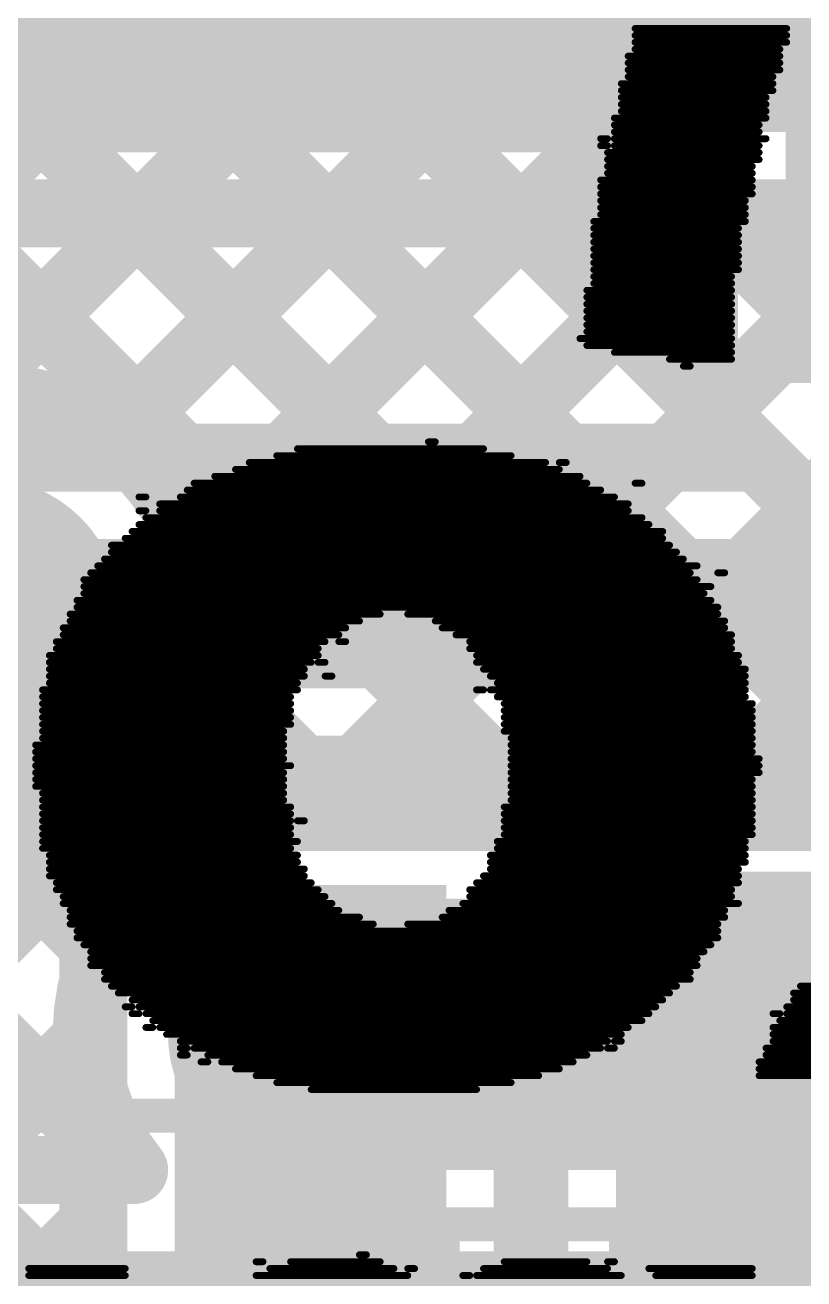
# Model space of a CAD drawing. Header units: millimetres. Extents: x -0.26 to 2.84, y -0.09 to 2.43.
# Drawn here: x 1.1279 to 1.2427, y 1.217 to 1.4018 of the extents above; entities that cross this region are included whole.
import ezdxf

# ---------------------------------------------------------------- set-up
doc = ezdxf.new("R2010")
doc.units = ezdxf.units.MM
doc.header["$MEASUREMENT"] = 0
for name, color, linetype in [('BottomLayer', 5, 'Continuous'), ('BottomOverlay', 54, 'Continuous'), ('TopLayer', 1, 'Continuous'), ('TopOverlay', 2, 'Continuous'), ('TopPaste', 8, 'Continuous'), ('TopSolder', 216, 'Continuous'), ('ViaHoleLayer', 16, 'Continuous')]:
    doc.layers.add(name, color=color, linetype=linetype)

# ---------------------------------------------------------------- blocks, each defined once
blk = doc.blocks.new('R__0603_35')
at = {"layer": 'TopLayer'}
for points in [[(-0.015, 0.0175), (-0.015, -0.0175), (-0.045, -0.0175), (-0.045, 0.0175)], [(0.045, 0.0175), (0.045, -0.0175), (0.015, -0.0175), (0.015, 0.0175)]]:
    blk.add_hatch(color=1, dxfattribs=at).paths.add_polyline_path(points)
at = {"layer": 'TopPaste'}
for points in [[(-0.015, 0.0175), (-0.015, -0.0175), (-0.045, -0.0175), (-0.045, 0.0175)], [(0.045, 0.0175), (0.045, -0.0175), (0.015, -0.0175), (0.015, 0.0175)]]:
    blk.add_hatch(color=8, dxfattribs=at).paths.add_polyline_path(points)
at = {"layer": 'TopSolder'}
for points in [[(-0.011, 0.0215), (-0.011, -0.0215), (-0.049, -0.0215), (-0.049, 0.0215)], [(0.049, 0.0215), (0.049, -0.0215), (0.011, -0.0215), (0.011, 0.0215)]]:
    blk.add_hatch(color=216, dxfattribs=at).paths.add_polyline_path(points)
at = {"layer": 'TopOverlay', "const_width": 0.005}
for points in [[(-0.048, 0.021), (0.048, 0.021)], [(-0.048, -0.021), (-0.048, 0.021)], [(0.048, -0.021), (0.048, 0.021)], [(-0.048, -0.021), (0.048, -0.021)]]:
    blk.add_lwpolyline(points, dxfattribs=at)
at = {"layer": 'TopOverlay', "const_width": 0.0025}
for points in [[(-0.04925, 0.021, 1), (-0.04675, 0.021, 1)], [(-0.04925, 0.021, 1), (-0.04675, 0.021, 1)], [(0.04675, 0.021, 1), (0.04925, 0.021, 1)], [(0.04675, 0.021, 1), (0.04925, 0.021, 1)], [(-0.04925, -0.021, 1), (-0.04675, -0.021, 1)], [(-0.04925, -0.021, 1), (-0.04675, -0.021, 1)], [(0.04675, -0.021, 1), (0.04925, -0.021, 1)], [(0.04675, -0.021, 1), (0.04925, -0.021, 1)]]:
    blk.add_lwpolyline(points, format="xyb", close=True, dxfattribs=at)
blk = doc.blocks.new('SOIC_8_74')
at = {"layer": 'TopOverlay', "const_width": 0.005}
blk.add_lwpolyline([(-0.072, -0.099), (0.066, -0.099)], dxfattribs=at)
at = {"layer": 'TopOverlay', "const_width": 0.0025}
blk.add_lwpolyline([(0.06475, -0.099, 1), (0.06725, -0.099, 1)], format="xyb", close=True, dxfattribs=at)

msp = doc.modelspace()

# ---------------------------------------------------------------- hatches: boundary and pattern name
at = {"layer": 'BottomLayer'}
h = msp.add_hatch(color=5, dxfattribs=at)
edge = h.paths.add_edge_path()
edge.add_arc((1.122, 1.315), 0.01181, 0, 360)
h = msp.add_hatch(color=5, dxfattribs=at)
edge = h.paths.add_edge_path()
edge.add_arc((1.169, 1.253), 0.01181, 0, 360)
at = {"layer": 'TopLayer'}
for points in [[(1.24, 1.349), (1.362, 1.349), (1.362, 1.446), (1.24, 1.446)], [(1.033, 1.4), (1.362, 1.4), (1.362, 1.444), (1.033, 1.444)], [(1.215, 1.174), (1.314, 1.174), (1.314, 1.277), (1.215, 1.277)], [(1.15, 1.195), (1.19, 1.195), (1.19, 1.275), (1.15, 1.275)]]:
    msp.add_hatch(color=1, dxfattribs=at).paths.add_polyline_path(points)
h = msp.add_hatch(color=1, dxfattribs=at)
edge = h.paths.add_edge_path()
edge.add_arc((1.122, 1.315), 0.01181, 0, 360)
h = msp.add_hatch(color=1, dxfattribs=at)
edge = h.paths.add_edge_path()
edge.add_arc((1.169, 1.253), 0.01181, 0, 360)
at = {"layer": 'ViaHoleLayer'}
h = msp.add_hatch(color=16, dxfattribs=at)
edge = h.paths.add_edge_path()
edge.add_arc((1.169, 1.253), 0.00591, 0, 360)

# ---------------------------------------------------------------- linework, layer by layer
at = {"layer": 'BottomLayer'}
for points, const_width in [([(1.02428, 1.397), (1.744, 1.397)], 0.022), ([(1.02428, 1.374), (1.73784, 1.374)], 0.01), ([(1.08937, 1.233), (1.23037, 1.374)], 0.01), ([(1.11511, 1.374), (1.20411, 1.285)], 0.01), ([(1.11852, 1.347), (1.14552, 1.374)], 0.01), ([(1.14074, 1.34094), (1.17381, 1.374)], 0.01), ([(1.14339, 1.374), (1.23239, 1.285)], 0.01), ([(1.15257, 1.32447), (1.20209, 1.374)], 0.01), ([(1.16966, 1.285), (1.25866, 1.374)], 0.01), ([(1.17168, 1.374), (1.26068, 1.285)], 0.01), ([(1.19794, 1.285), (1.28694, 1.374)], 0.01), ([(1.19996, 1.374), (1.28896, 1.285)], 0.01), ([(1.22623, 1.285), (1.31523, 1.374)], 0.01), ([(1.22825, 1.374), (1.31725, 1.285)], 0.01), ([(0.295, 1.315), (1.122, 1.315)], 0.04), ([(1.15315, 1.30768), (1.17583, 1.285)], 0.01), ([(1.14229, 1.29025), (1.15227, 1.28028)], 0.01), ([(1.169, 1.285), (1.74731, 1.285)], 0.01), ([(1.09297, 1.283), (1.14297, 1.233)], 0.01), ([(1.12126, 1.283), (1.13931, 1.26494)], 0.01), ([(1.169, 1.253), (1.76057, 1.253)], 0.04), ([(1.11766, 1.233), (1.13701, 1.25235)], 0.01), ([(0.28921, 1.233), (1.14402, 1.233)], 0.01), ([(0.283, 1.218), (2.022, 1.218)], 0.006)]:
    msp.add_lwpolyline(points, dxfattribs=dict(at, const_width=const_width))
for points, const_width in [([(1.14089, 1.374, 1), (1.1459, 1.374, 1)], 0.005), ([(1.14302, 1.374, 1), (1.14802, 1.374, 1)], 0.005), ([(1.16918, 1.374, 1), (1.17418, 1.374, 1)], 0.005), ([(1.17131, 1.374, 1), (1.17631, 1.374, 1)], 0.005), ([(1.19746, 1.374, 1), (1.20246, 1.374, 1)], 0.005), ([(1.19959, 1.374, 1), (1.20459, 1.374, 1)], 0.005), ([(1.22575, 1.374, 1), (1.23075, 1.374, 1)], 0.005), ([(1.22787, 1.374, 1), (1.23287, 1.374, 1)], 0.005), ([(1.13824, 1.34094, 1), (1.14324, 1.34094, 1)], 0.005), ([(1.112, 1.315, 1), (1.132, 1.315, 1)], 0.02), ([(1.15007, 1.32447, 1), (1.15507, 1.32447, 1)], 0.005), ([(1.1515, 1.315, 1), (1.1565, 1.315, 1)], 0.005), ([(1.1515, 1.315, 1), (1.1565, 1.315, 1)], 0.005), ([(1.15065, 1.30768, 1), (1.15565, 1.30768, 1)], 0.005), ([(1.13979, 1.29025, 1), (1.14479, 1.29025, 1)], 0.005), ([(1.1665, 1.285, 1), (1.1715, 1.285, 1)], 0.005), ([(1.1665, 1.285, 1), (1.1715, 1.285, 1)], 0.005), ([(1.16716, 1.285, 1), (1.17216, 1.285, 1)], 0.005), ([(1.17333, 1.285, 1), (1.17833, 1.285, 1)], 0.005), ([(1.19544, 1.285, 1), (1.20044, 1.285, 1)], 0.005), ([(1.20161, 1.285, 1), (1.20661, 1.285, 1)], 0.005), ([(1.22373, 1.285, 1), (1.22873, 1.285, 1)], 0.005), ([(1.22989, 1.285, 1), (1.2349, 1.285, 1)], 0.005), ([(1.14977, 1.28028, 1), (1.15477, 1.28028, 1)], 0.005), ([(1.159, 1.253, 1), (1.179, 1.253, 1)], 0.02), ([(1.13681, 1.26494, 1), (1.14181, 1.26494, 1)], 0.005), ([(1.13451, 1.25235, 1), (1.13951, 1.25235, 1)], 0.005), ([(1.14047, 1.233, 1), (1.14547, 1.233, 1)], 0.005), ([(1.14152, 1.233, 1), (1.14652, 1.233, 1)], 0.005), ([(1.14152, 1.233, 1), (1.14652, 1.233, 1)], 0.005)]:
    msp.add_lwpolyline(points, format="xyb", close=True, dxfattribs=dict(at, const_width=const_width))
at = {"layer": 'BottomLayer', "const_width": 0.01}
for points in [[(1.122, 1.347, -0.414214), (1.154, 1.315)], [(1.154, 1.315, -0.414214), (1.122, 1.283)], [(1.14402, 1.233, -0.629016), (1.169, 1.285)]]:
    msp.add_lwpolyline(points, format="xyb", dxfattribs=at)
at = {"layer": 'BottomOverlay', "const_width": 0.00102}
for points in [[(1.21783, 1.40125), (1.24017, 1.40125)], [(1.21783, 1.40023), (1.24017, 1.40023)], [(1.21783, 1.39922), (1.24017, 1.39922)], [(1.21682, 1.39718), (1.23915, 1.39718)], [(1.21783, 1.3982), (1.23915, 1.3982)], [(1.21682, 1.39617), (1.23915, 1.39617)], [(1.21682, 1.39515), (1.23915, 1.39515)], [(1.2158, 1.39312), (1.23814, 1.39312)], [(1.21682, 1.39414), (1.23814, 1.39414)], [(1.2158, 1.39211), (1.23814, 1.39211)], [(1.2158, 1.39109), (1.23712, 1.39109)], [(1.2158, 1.39008), (1.23712, 1.39008)], [(1.21479, 1.38805), (1.23712, 1.38805)], [(1.2158, 1.38906), (1.23712, 1.38906)], [(1.21479, 1.38703), (1.23611, 1.38703)], [(1.21479, 1.38601), (1.23611, 1.38601)], [(1.21275, 1.385), (1.21377, 1.385)], [(1.21275, 1.38398), (1.21377, 1.38398)], [(1.21479, 1.385), (1.23712, 1.385)], [(1.21479, 1.38398), (1.23611, 1.38398)], [(1.21377, 1.38297), (1.23611, 1.38297)], [(1.21377, 1.38195), (1.23611, 1.38195)], [(1.21377, 1.38094), (1.23509, 1.38094)], [(1.21275, 1.37891), (1.23509, 1.37891)], [(1.21377, 1.37992), (1.23509, 1.37992)], [(1.21275, 1.37789), (1.23509, 1.37789)], [(1.21275, 1.37688), (1.23509, 1.37688)], [(1.21275, 1.37586), (1.23408, 1.37586)], [(1.21275, 1.37485), (1.23408, 1.37485)], [(1.21174, 1.37281), (1.23408, 1.37281)], [(1.21275, 1.37383), (1.23408, 1.37383)], [(1.21174, 1.3718), (1.23306, 1.3718)], [(1.21174, 1.37078), (1.23306, 1.37078)], [(1.21174, 1.36977), (1.23306, 1.36977)], [(1.21174, 1.36875), (1.23306, 1.36875)], [(1.21174, 1.36774), (1.23306, 1.36774)], [(1.21174, 1.36672), (1.23306, 1.36672)], [(1.21174, 1.36571), (1.23306, 1.36571)], [(1.21174, 1.36469), (1.23205, 1.36469)], [(1.21174, 1.36368), (1.23205, 1.36368)], [(1.21072, 1.36266), (1.23205, 1.36266)], [(1.21072, 1.36165), (1.23205, 1.36165)], [(1.21072, 1.36063), (1.23205, 1.36063)], [(1.21072, 1.35962), (1.23205, 1.35962)], [(1.21072, 1.3586), (1.23205, 1.3586)], [(1.21072, 1.35758), (1.23205, 1.35758)], [(1.21072, 1.35657), (1.23205, 1.35657)], [(1.20971, 1.35555), (1.23205, 1.35555)], [(1.21072, 1.35454), (1.23205, 1.35454)], [(1.21479, 1.35352), (1.23205, 1.35352)], [(1.22291, 1.35251), (1.23205, 1.35251)], [(1.22494, 1.35149), (1.22595, 1.35149)], [(1.16808, 1.33931), (1.19549, 1.33931)], [(1.18737, 1.34032), (1.18839, 1.34032)], [(1.16503, 1.33829), (1.19955, 1.33829)], [(1.15894, 1.33626), (1.20666, 1.33626)], [(1.16097, 1.33728), (1.20463, 1.33728)], [(1.20666, 1.33728), (1.20768, 1.33728)], [(1.15285, 1.33423), (1.21072, 1.33423)], [(1.15589, 1.33525), (1.20971, 1.33525)], [(1.21783, 1.33423), (1.21885, 1.33423)], [(1.14472, 1.3322), (1.14574, 1.3322)], [(1.15082, 1.3322), (1.21479, 1.3322)], [(1.15183, 1.33322), (1.21275, 1.33322)], [(1.14472, 1.33017), (1.14574, 1.33017)], [(1.14777, 1.33118), (1.21682, 1.33118)], [(1.14777, 1.33017), (1.21682, 1.33017)], [(1.14574, 1.32915), (1.21885, 1.32915)], [(1.14371, 1.32712), (1.22189, 1.32712)], [(1.14472, 1.32814), (1.21986, 1.32814)], [(1.14066, 1.32509), (1.22291, 1.32509)], [(1.14269, 1.32611), (1.22189, 1.32611)], [(1.13965, 1.32306), (1.22494, 1.32306)], [(1.14066, 1.32408), (1.22392, 1.32408)], [(1.13762, 1.32103), (1.22595, 1.32103)], [(1.13863, 1.32205), (1.22697, 1.32205)], [(1.23002, 1.32103), (1.23103, 1.32103)], [(1.1366, 1.32002), (1.22697, 1.32002)], [(1.1366, 1.319), (1.229, 1.319)], [(1.1366, 1.31798), (1.22799, 1.31798)], [(1.13559, 1.31697), (1.229, 1.31697)], [(1.13559, 1.31595), (1.23002, 1.31595)], [(1.13457, 1.31494), (1.18026, 1.31494)], [(1.13457, 1.31392), (1.17722, 1.31392)], [(1.18432, 1.31494), (1.23002, 1.31494)], [(1.18839, 1.31392), (1.23103, 1.31392)], [(1.13355, 1.31291), (1.17519, 1.31291)], [(1.13355, 1.31189), (1.17417, 1.31189)], [(1.1894, 1.31291), (1.23103, 1.31291)], [(1.19143, 1.31189), (1.23205, 1.31189)], [(1.13254, 1.31088), (1.17214, 1.31088)], [(1.13254, 1.30986), (1.17112, 1.30986)], [(1.17417, 1.31088), (1.17519, 1.31088)], [(1.19346, 1.31088), (1.23205, 1.31088)], [(1.19346, 1.30986), (1.23205, 1.30986)], [(1.13152, 1.30885), (1.17112, 1.30885)], [(1.19448, 1.30885), (1.23306, 1.30885)], [(1.13152, 1.30783), (1.17011, 1.30783)], [(1.13152, 1.30682), (1.16909, 1.30682)], [(1.17112, 1.30783), (1.17214, 1.30783)], [(1.19448, 1.30783), (1.23306, 1.30783)], [(1.19549, 1.30682), (1.23408, 1.30682)], [(1.13152, 1.3058), (1.16909, 1.3058)], [(1.13152, 1.30478), (1.16808, 1.30478)], [(1.17214, 1.3058), (1.17315, 1.3058)], [(1.19651, 1.3058), (1.23408, 1.3058)], [(1.19752, 1.30478), (1.23408, 1.30478)], [(1.13051, 1.30377), (1.16808, 1.30377)], [(1.13051, 1.30275), (1.16706, 1.30275)], [(1.19448, 1.30377), (1.19549, 1.30377)], [(1.19651, 1.30377), (1.23408, 1.30377)], [(1.19752, 1.30275), (1.23408, 1.30275)], [(1.13051, 1.30174), (1.16706, 1.30174)], [(1.13051, 1.30072), (1.16706, 1.30072)], [(1.19854, 1.30174), (1.23509, 1.30174)], [(1.19854, 1.30072), (1.23509, 1.30072)], [(1.13051, 1.29971), (1.16706, 1.29971)], [(1.13051, 1.29869), (1.16706, 1.29869)], [(1.19854, 1.29971), (1.23509, 1.29971)], [(1.19854, 1.29869), (1.23509, 1.29869)], [(1.13051, 1.29768), (1.16605, 1.29768)], [(1.19854, 1.29768), (1.23509, 1.29768)], [(1.12949, 1.29565), (1.16605, 1.29565)], [(1.13051, 1.29666), (1.16605, 1.29666)], [(1.19955, 1.29666), (1.23509, 1.29666)], [(1.19955, 1.29565), (1.23509, 1.29565)], [(1.12949, 1.29463), (1.16605, 1.29463)], [(1.12949, 1.29362), (1.16605, 1.29362)], [(1.19955, 1.29463), (1.23509, 1.29463)], [(1.19955, 1.29362), (1.23611, 1.29362)], [(1.12949, 1.2926), (1.16706, 1.2926)], [(1.12949, 1.29158), (1.16605, 1.29158)], [(1.19955, 1.2926), (1.23611, 1.2926)], [(1.19955, 1.29158), (1.23611, 1.29158)], [(1.12949, 1.29057), (1.16605, 1.29057)], [(1.12949, 1.28955), (1.16605, 1.28955)], [(1.19955, 1.29057), (1.23509, 1.29057)], [(1.19955, 1.28955), (1.23509, 1.28955)], [(1.13051, 1.28854), (1.16605, 1.28854)], [(1.19955, 1.28854), (1.23509, 1.28854)], [(1.13051, 1.28752), (1.16605, 1.28752)], [(1.13051, 1.28651), (1.16706, 1.28651)], [(1.19854, 1.28651), (1.23509, 1.28651)], [(1.19955, 1.28752), (1.23509, 1.28752)], [(1.13051, 1.28549), (1.16706, 1.28549)], [(1.13051, 1.28448), (1.16706, 1.28448)], [(1.16808, 1.28448), (1.16909, 1.28448)], [(1.19854, 1.28549), (1.23509, 1.28549)], [(1.19854, 1.28448), (1.23509, 1.28448)], [(1.13051, 1.28346), (1.16706, 1.28346)], [(1.13051, 1.28245), (1.16706, 1.28245)], [(1.19854, 1.28346), (1.23509, 1.28346)], [(1.19854, 1.28245), (1.23509, 1.28245)], [(1.13051, 1.28143), (1.16808, 1.28143)], [(1.13051, 1.28042), (1.16706, 1.28042)], [(1.19752, 1.28143), (1.23408, 1.28143)], [(1.19752, 1.28042), (1.23408, 1.28042)], [(1.13152, 1.2794), (1.16808, 1.2794)], [(1.13152, 1.27838), (1.16808, 1.27838)], [(1.19651, 1.2794), (1.23408, 1.2794)], [(1.19651, 1.27838), (1.23408, 1.27838)], [(1.13152, 1.27737), (1.16909, 1.27737)], [(1.19651, 1.27737), (1.23306, 1.27737)], [(1.13152, 1.27635), (1.16909, 1.27635)], [(1.13254, 1.27534), (1.17011, 1.27534)], [(1.19448, 1.27534), (1.23306, 1.27534)], [(1.19549, 1.27635), (1.23306, 1.27635)], [(1.13254, 1.27432), (1.17112, 1.27432)], [(1.13355, 1.27331), (1.17214, 1.27331)], [(1.19346, 1.27432), (1.23205, 1.27432)], [(1.19346, 1.27331), (1.23205, 1.27331)], [(1.13355, 1.27229), (1.17315, 1.27229)], [(1.13457, 1.27128), (1.17417, 1.27128)], [(1.19042, 1.27128), (1.23103, 1.27128)], [(1.19245, 1.27229), (1.23306, 1.27229)], [(1.13457, 1.27026), (1.17722, 1.27026)], [(1.13457, 1.26925), (1.17925, 1.26925)], [(1.18432, 1.26925), (1.23002, 1.26925)], [(1.1894, 1.27026), (1.23103, 1.27026)], [(1.13559, 1.26823), (1.23002, 1.26823)], [(1.13559, 1.26722), (1.23002, 1.26722)], [(1.1366, 1.2662), (1.229, 1.2662)], [(1.13762, 1.26518), (1.22799, 1.26518)], [(1.13762, 1.26417), (1.22697, 1.26417)], [(1.13762, 1.26315), (1.22697, 1.26315)], [(1.13965, 1.26214), (1.22595, 1.26214)], [(1.13965, 1.26112), (1.22595, 1.26112)], [(1.14066, 1.26011), (1.22392, 1.26011)], [(1.2422, 1.26011), (1.28789, 1.26011)], [(1.14168, 1.25909), (1.22291, 1.25909)], [(1.14371, 1.25808), (1.22189, 1.25808)], [(1.24119, 1.25909), (1.28789, 1.25909)], [(1.24119, 1.25808), (1.28688, 1.25808)], [(1.14269, 1.25706), (1.14371, 1.25706)], [(1.14472, 1.25706), (1.22088, 1.25706)], [(1.24017, 1.25706), (1.28688, 1.25706)], [(1.14371, 1.25605), (1.14472, 1.25605)], [(1.14574, 1.25605), (1.21986, 1.25605)], [(1.14675, 1.25503), (1.21885, 1.25503)], [(1.23814, 1.25605), (1.23915, 1.25605)], [(1.23915, 1.25503), (1.28485, 1.25503)], [(1.24017, 1.25605), (1.28586, 1.25605)], [(1.14574, 1.25402), (1.14675, 1.25402)], [(1.14777, 1.25402), (1.21682, 1.25402)], [(1.14879, 1.253), (1.2158, 1.253)], [(1.23814, 1.25402), (1.28586, 1.25402)], [(1.23814, 1.253), (1.28383, 1.253)], [(1.15082, 1.25199), (1.21377, 1.25199)], [(1.15082, 1.25097), (1.15183, 1.25097)], [(1.15285, 1.25097), (1.21275, 1.25097)], [(1.21377, 1.25097), (1.21479, 1.25097)], [(1.21479, 1.25199), (1.2158, 1.25199)], [(1.23712, 1.25097), (1.28282, 1.25097)], [(1.23814, 1.25199), (1.28383, 1.25199)], [(1.15082, 1.24995), (1.15183, 1.24995)], [(1.15386, 1.24894), (1.15488, 1.24894)], [(1.15488, 1.24995), (1.21072, 1.24995)], [(1.15691, 1.24894), (1.20869, 1.24894)], [(1.23611, 1.24894), (1.2818, 1.24894)], [(1.23712, 1.24995), (1.28383, 1.24995)], [(1.15894, 1.24792), (1.20666, 1.24792)], [(1.16199, 1.24691), (1.20362, 1.24691)], [(1.23611, 1.24792), (1.2818, 1.24792)], [(1.23611, 1.24691), (1.28079, 1.24691)], [(1.16503, 1.24589), (1.19955, 1.24589)], [(1.17011, 1.24488), (1.19448, 1.24488)], [(1.16199, 1.21949), (1.163, 1.21949)], [(1.16706, 1.21949), (1.18026, 1.21949)], [(1.17722, 1.22051), (1.17823, 1.22051)], [(1.19854, 1.21949), (1.21072, 1.21949)], [(1.21377, 1.21949), (1.21479, 1.21949)], [(1.12848, 1.21848), (1.14269, 1.21848)], [(1.12848, 1.21746), (1.14269, 1.21746)], [(1.16199, 1.21746), (1.18432, 1.21746)], [(1.16402, 1.21848), (1.18229, 1.21848)], [(1.18432, 1.21848), (1.18534, 1.21848)], [(1.19245, 1.21746), (1.19346, 1.21746)], [(1.19448, 1.21746), (1.2158, 1.21746)], [(1.19549, 1.21848), (1.21377, 1.21848)], [(1.21986, 1.21848), (1.23509, 1.21848)], [(1.22088, 1.21746), (1.23509, 1.21746)]]:
    msp.add_lwpolyline(points, dxfattribs=at)
at = {"layer": 'BottomOverlay', "const_width": 0.000508}
for points in [[(1.21758, 1.40125, 1), (1.21809, 1.40125, 1)], [(1.23992, 1.40125, 1), (1.24042, 1.40125, 1)], [(1.21758, 1.40023, 1), (1.21809, 1.40023, 1)], [(1.21758, 1.39922, 1), (1.21809, 1.39922, 1)], [(1.23992, 1.40023, 1), (1.24042, 1.40023, 1)], [(1.23992, 1.39922, 1), (1.24042, 1.39922, 1)], [(1.21656, 1.39718, 1), (1.21707, 1.39718, 1)], [(1.21758, 1.3982, 1), (1.21809, 1.3982, 1)], [(1.2389, 1.3982, 1), (1.23941, 1.3982, 1)], [(1.2389, 1.39718, 1), (1.23941, 1.39718, 1)], [(1.21656, 1.39617, 1), (1.21707, 1.39617, 1)], [(1.21656, 1.39515, 1), (1.21707, 1.39515, 1)], [(1.2389, 1.39617, 1), (1.23941, 1.39617, 1)], [(1.2389, 1.39515, 1), (1.23941, 1.39515, 1)], [(1.21555, 1.39312, 1), (1.21605, 1.39312, 1)], [(1.21656, 1.39414, 1), (1.21707, 1.39414, 1)], [(1.23789, 1.39414, 1), (1.23839, 1.39414, 1)], [(1.23789, 1.39312, 1), (1.23839, 1.39312, 1)], [(1.21555, 1.39211, 1), (1.21605, 1.39211, 1)], [(1.21555, 1.39109, 1), (1.21605, 1.39109, 1)], [(1.23687, 1.39109, 1), (1.23738, 1.39109, 1)], [(1.23789, 1.39211, 1), (1.23839, 1.39211, 1)], [(1.21555, 1.39008, 1), (1.21605, 1.39008, 1)], [(1.23687, 1.39008, 1), (1.23738, 1.39008, 1)], [(1.21453, 1.38805, 1), (1.21504, 1.38805, 1)], [(1.21555, 1.38906, 1), (1.21605, 1.38906, 1)], [(1.23687, 1.38906, 1), (1.23738, 1.38906, 1)], [(1.23687, 1.38805, 1), (1.23738, 1.38805, 1)], [(1.21453, 1.38703, 1), (1.21504, 1.38703, 1)], [(1.21453, 1.38601, 1), (1.21504, 1.38601, 1)], [(1.23585, 1.38703, 1), (1.23636, 1.38703, 1)], [(1.23585, 1.38601, 1), (1.23636, 1.38601, 1)], [(1.2125, 1.385, 1), (1.21301, 1.385, 1)], [(1.2125, 1.38398, 1), (1.21301, 1.38398, 1)], [(1.21352, 1.385, 1), (1.21402, 1.385, 1)], [(1.21352, 1.38398, 1), (1.21402, 1.38398, 1)], [(1.21453, 1.385, 1), (1.21504, 1.385, 1)], [(1.21453, 1.38398, 1), (1.21504, 1.38398, 1)], [(1.23585, 1.38398, 1), (1.23636, 1.38398, 1)], [(1.23687, 1.385, 1), (1.23738, 1.385, 1)], [(1.21352, 1.38297, 1), (1.21402, 1.38297, 1)], [(1.21352, 1.38195, 1), (1.21402, 1.38195, 1)], [(1.23585, 1.38297, 1), (1.23636, 1.38297, 1)], [(1.23585, 1.38195, 1), (1.23636, 1.38195, 1)], [(1.21352, 1.38094, 1), (1.21402, 1.38094, 1)], [(1.23484, 1.38094, 1), (1.23535, 1.38094, 1)], [(1.2125, 1.37891, 1), (1.21301, 1.37891, 1)], [(1.21352, 1.37992, 1), (1.21402, 1.37992, 1)], [(1.23484, 1.37992, 1), (1.23535, 1.37992, 1)], [(1.23484, 1.37891, 1), (1.23535, 1.37891, 1)], [(1.2125, 1.37789, 1), (1.21301, 1.37789, 1)], [(1.2125, 1.37688, 1), (1.21301, 1.37688, 1)], [(1.23484, 1.37789, 1), (1.23535, 1.37789, 1)], [(1.23484, 1.37688, 1), (1.23535, 1.37688, 1)], [(1.2125, 1.37586, 1), (1.21301, 1.37586, 1)], [(1.2125, 1.37485, 1), (1.21301, 1.37485, 1)], [(1.23382, 1.37586, 1), (1.23433, 1.37586, 1)], [(1.23382, 1.37485, 1), (1.23433, 1.37485, 1)], [(1.21149, 1.37281, 1), (1.21199, 1.37281, 1)], [(1.2125, 1.37383, 1), (1.21301, 1.37383, 1)], [(1.23382, 1.37383, 1), (1.23433, 1.37383, 1)], [(1.23382, 1.37281, 1), (1.23433, 1.37281, 1)], [(1.21149, 1.3718, 1), (1.21199, 1.3718, 1)], [(1.21149, 1.37078, 1), (1.21199, 1.37078, 1)], [(1.23281, 1.3718, 1), (1.23332, 1.3718, 1)], [(1.23281, 1.37078, 1), (1.23332, 1.37078, 1)], [(1.21149, 1.36977, 1), (1.21199, 1.36977, 1)], [(1.23281, 1.36977, 1), (1.23332, 1.36977, 1)], [(1.21149, 1.36875, 1), (1.21199, 1.36875, 1)], [(1.21149, 1.36774, 1), (1.21199, 1.36774, 1)], [(1.23281, 1.36875, 1), (1.23332, 1.36875, 1)], [(1.23281, 1.36774, 1), (1.23332, 1.36774, 1)], [(1.21149, 1.36672, 1), (1.21199, 1.36672, 1)], [(1.21149, 1.36571, 1), (1.21199, 1.36571, 1)], [(1.23281, 1.36672, 1), (1.23332, 1.36672, 1)], [(1.23281, 1.36571, 1), (1.23332, 1.36571, 1)], [(1.21149, 1.36469, 1), (1.21199, 1.36469, 1)], [(1.21149, 1.36368, 1), (1.21199, 1.36368, 1)], [(1.23179, 1.36469, 1), (1.2323, 1.36469, 1)], [(1.23179, 1.36368, 1), (1.2323, 1.36368, 1)], [(1.21047, 1.36266, 1), (1.21098, 1.36266, 1)], [(1.21047, 1.36165, 1), (1.21098, 1.36165, 1)], [(1.23179, 1.36266, 1), (1.2323, 1.36266, 1)], [(1.23179, 1.36165, 1), (1.2323, 1.36165, 1)], [(1.21047, 1.36063, 1), (1.21098, 1.36063, 1)], [(1.21047, 1.35962, 1), (1.21098, 1.35962, 1)], [(1.23179, 1.36063, 1), (1.2323, 1.36063, 1)], [(1.23179, 1.35962, 1), (1.2323, 1.35962, 1)], [(1.21047, 1.3586, 1), (1.21098, 1.3586, 1)], [(1.23179, 1.3586, 1), (1.2323, 1.3586, 1)], [(1.21047, 1.35758, 1), (1.21098, 1.35758, 1)], [(1.21047, 1.35657, 1), (1.21098, 1.35657, 1)], [(1.23179, 1.35758, 1), (1.2323, 1.35758, 1)], [(1.23179, 1.35657, 1), (1.2323, 1.35657, 1)], [(1.20945, 1.35555, 1), (1.20996, 1.35555, 1)], [(1.21047, 1.35454, 1), (1.21098, 1.35454, 1)], [(1.23179, 1.35555, 1), (1.2323, 1.35555, 1)], [(1.23179, 1.35454, 1), (1.2323, 1.35454, 1)], [(1.21453, 1.35352, 1), (1.21504, 1.35352, 1)], [(1.22265, 1.35251, 1), (1.22316, 1.35251, 1)], [(1.23179, 1.35352, 1), (1.2323, 1.35352, 1)], [(1.23179, 1.35251, 1), (1.2323, 1.35251, 1)], [(1.22469, 1.35149, 1), (1.22519, 1.35149, 1)], [(1.2257, 1.35149, 1), (1.22621, 1.35149, 1)], [(1.16782, 1.33931, 1), (1.16833, 1.33931, 1)], [(1.18712, 1.34032, 1), (1.18762, 1.34032, 1)], [(1.18813, 1.34032, 1), (1.18864, 1.34032, 1)], [(1.19524, 1.33931, 1), (1.19575, 1.33931, 1)], [(1.16478, 1.33829, 1), (1.16529, 1.33829, 1)], [(1.1993, 1.33829, 1), (1.19981, 1.33829, 1)], [(1.15869, 1.33626, 1), (1.15919, 1.33626, 1)], [(1.16072, 1.33728, 1), (1.16122, 1.33728, 1)], [(1.20438, 1.33728, 1), (1.20489, 1.33728, 1)], [(1.20641, 1.33728, 1), (1.20692, 1.33728, 1)], [(1.20641, 1.33626, 1), (1.20692, 1.33626, 1)], [(1.20742, 1.33728, 1), (1.20793, 1.33728, 1)], [(1.15259, 1.33423, 1), (1.1531, 1.33423, 1)], [(1.15564, 1.33525, 1), (1.15615, 1.33525, 1)], [(1.20945, 1.33525, 1), (1.20996, 1.33525, 1)], [(1.21047, 1.33423, 1), (1.21098, 1.33423, 1)], [(1.21758, 1.33423, 1), (1.21809, 1.33423, 1)], [(1.21859, 1.33423, 1), (1.2191, 1.33423, 1)], [(1.14447, 1.3322, 1), (1.14498, 1.3322, 1)], [(1.14549, 1.3322, 1), (1.14599, 1.3322, 1)], [(1.15056, 1.3322, 1), (1.15107, 1.3322, 1)], [(1.15158, 1.33322, 1), (1.15209, 1.33322, 1)], [(1.2125, 1.33322, 1), (1.21301, 1.33322, 1)], [(1.21453, 1.3322, 1), (1.21504, 1.3322, 1)], [(1.14447, 1.33017, 1), (1.14498, 1.33017, 1)], [(1.14549, 1.33017, 1), (1.14599, 1.33017, 1)], [(1.14752, 1.33118, 1), (1.14802, 1.33118, 1)], [(1.14752, 1.33017, 1), (1.14802, 1.33017, 1)], [(1.21656, 1.33118, 1), (1.21707, 1.33118, 1)], [(1.21656, 1.33017, 1), (1.21707, 1.33017, 1)], [(1.14549, 1.32915, 1), (1.14599, 1.32915, 1)], [(1.21859, 1.32915, 1), (1.2191, 1.32915, 1)], [(1.14345, 1.32712, 1), (1.14396, 1.32712, 1)], [(1.14447, 1.32814, 1), (1.14498, 1.32814, 1)], [(1.21961, 1.32814, 1), (1.22012, 1.32814, 1)], [(1.22164, 1.32712, 1), (1.22215, 1.32712, 1)], [(1.14041, 1.32509, 1), (1.14092, 1.32509, 1)], [(1.14244, 1.32611, 1), (1.14295, 1.32611, 1)], [(1.22164, 1.32611, 1), (1.22215, 1.32611, 1)], [(1.22265, 1.32509, 1), (1.22316, 1.32509, 1)], [(1.13939, 1.32306, 1), (1.1399, 1.32306, 1)], [(1.14041, 1.32408, 1), (1.14092, 1.32408, 1)], [(1.22367, 1.32408, 1), (1.22418, 1.32408, 1)], [(1.22469, 1.32306, 1), (1.22519, 1.32306, 1)], [(1.13736, 1.32103, 1), (1.13787, 1.32103, 1)], [(1.13838, 1.32205, 1), (1.13889, 1.32205, 1)], [(1.2257, 1.32103, 1), (1.22621, 1.32103, 1)], [(1.22672, 1.32205, 1), (1.22722, 1.32205, 1)], [(1.22976, 1.32103, 1), (1.23027, 1.32103, 1)], [(1.23078, 1.32103, 1), (1.23129, 1.32103, 1)], [(1.13635, 1.32002, 1), (1.13685, 1.32002, 1)], [(1.13635, 1.319, 1), (1.13685, 1.319, 1)], [(1.22672, 1.32002, 1), (1.22722, 1.32002, 1)], [(1.22875, 1.319, 1), (1.22925, 1.319, 1)], [(1.13635, 1.31798, 1), (1.13685, 1.31798, 1)], [(1.22773, 1.31798, 1), (1.22824, 1.31798, 1)], [(1.13533, 1.31697, 1), (1.13584, 1.31697, 1)], [(1.13533, 1.31595, 1), (1.13584, 1.31595, 1)], [(1.22875, 1.31697, 1), (1.22925, 1.31697, 1)], [(1.22976, 1.31595, 1), (1.23027, 1.31595, 1)], [(1.13432, 1.31494, 1), (1.13482, 1.31494, 1)], [(1.13432, 1.31392, 1), (1.13482, 1.31392, 1)], [(1.17696, 1.31392, 1), (1.17747, 1.31392, 1)], [(1.18001, 1.31494, 1), (1.18052, 1.31494, 1)], [(1.18407, 1.31494, 1), (1.18458, 1.31494, 1)], [(1.18813, 1.31392, 1), (1.18864, 1.31392, 1)], [(1.22976, 1.31494, 1), (1.23027, 1.31494, 1)], [(1.23078, 1.31392, 1), (1.23129, 1.31392, 1)], [(1.1333, 1.31291, 1), (1.13381, 1.31291, 1)], [(1.1333, 1.31189, 1), (1.13381, 1.31189, 1)], [(1.17392, 1.31189, 1), (1.17442, 1.31189, 1)], [(1.17493, 1.31291, 1), (1.17544, 1.31291, 1)], [(1.18915, 1.31291, 1), (1.18965, 1.31291, 1)], [(1.19118, 1.31189, 1), (1.19169, 1.31189, 1)], [(1.23078, 1.31291, 1), (1.23129, 1.31291, 1)], [(1.23179, 1.31189, 1), (1.2323, 1.31189, 1)], [(1.13229, 1.31088, 1), (1.13279, 1.31088, 1)], [(1.13229, 1.30986, 1), (1.13279, 1.30986, 1)], [(1.17087, 1.30986, 1), (1.17138, 1.30986, 1)], [(1.17189, 1.31088, 1), (1.17239, 1.31088, 1)], [(1.17392, 1.31088, 1), (1.17442, 1.31088, 1)], [(1.17493, 1.31088, 1), (1.17544, 1.31088, 1)], [(1.19321, 1.31088, 1), (1.19372, 1.31088, 1)], [(1.19321, 1.30986, 1), (1.19372, 1.30986, 1)], [(1.23179, 1.31088, 1), (1.2323, 1.31088, 1)], [(1.23179, 1.30986, 1), (1.2323, 1.30986, 1)], [(1.13127, 1.30885, 1), (1.13178, 1.30885, 1)], [(1.17087, 1.30885, 1), (1.17138, 1.30885, 1)], [(1.19422, 1.30885, 1), (1.19473, 1.30885, 1)], [(1.23281, 1.30885, 1), (1.23332, 1.30885, 1)], [(1.13127, 1.30783, 1), (1.13178, 1.30783, 1)], [(1.13127, 1.30682, 1), (1.13178, 1.30682, 1)], [(1.16884, 1.30682, 1), (1.16935, 1.30682, 1)], [(1.16985, 1.30783, 1), (1.17036, 1.30783, 1)], [(1.17087, 1.30783, 1), (1.17138, 1.30783, 1)], [(1.17189, 1.30783, 1), (1.17239, 1.30783, 1)], [(1.19422, 1.30783, 1), (1.19473, 1.30783, 1)], [(1.19524, 1.30682, 1), (1.19575, 1.30682, 1)], [(1.23281, 1.30783, 1), (1.23332, 1.30783, 1)], [(1.23382, 1.30682, 1), (1.23433, 1.30682, 1)], [(1.13127, 1.3058, 1), (1.13178, 1.3058, 1)], [(1.13127, 1.30478, 1), (1.13178, 1.30478, 1)], [(1.16782, 1.30478, 1), (1.16833, 1.30478, 1)], [(1.16884, 1.3058, 1), (1.16935, 1.3058, 1)], [(1.17189, 1.3058, 1), (1.17239, 1.3058, 1)], [(1.1729, 1.3058, 1), (1.17341, 1.3058, 1)], [(1.19625, 1.3058, 1), (1.19676, 1.3058, 1)], [(1.19727, 1.30478, 1), (1.19778, 1.30478, 1)], [(1.23382, 1.3058, 1), (1.23433, 1.3058, 1)], [(1.23382, 1.30478, 1), (1.23433, 1.30478, 1)], [(1.13026, 1.30377, 1), (1.13076, 1.30377, 1)], [(1.13026, 1.30275, 1), (1.13076, 1.30275, 1)], [(1.16681, 1.30275, 1), (1.16732, 1.30275, 1)], [(1.16782, 1.30377, 1), (1.16833, 1.30377, 1)], [(1.19422, 1.30377, 1), (1.19473, 1.30377, 1)], [(1.19524, 1.30377, 1), (1.19575, 1.30377, 1)], [(1.19625, 1.30377, 1), (1.19676, 1.30377, 1)], [(1.19727, 1.30275, 1), (1.19778, 1.30275, 1)], [(1.23382, 1.30377, 1), (1.23433, 1.30377, 1)], [(1.23382, 1.30275, 1), (1.23433, 1.30275, 1)], [(1.13026, 1.30174, 1), (1.13076, 1.30174, 1)], [(1.13026, 1.30072, 1), (1.13076, 1.30072, 1)], [(1.16681, 1.30174, 1), (1.16732, 1.30174, 1)], [(1.16681, 1.30072, 1), (1.16732, 1.30072, 1)], [(1.19829, 1.30174, 1), (1.19879, 1.30174, 1)], [(1.19829, 1.30072, 1), (1.19879, 1.30072, 1)], [(1.23484, 1.30174, 1), (1.23535, 1.30174, 1)], [(1.23484, 1.30072, 1), (1.23535, 1.30072, 1)], [(1.13026, 1.29971, 1), (1.13076, 1.29971, 1)], [(1.13026, 1.29869, 1), (1.13076, 1.29869, 1)], [(1.16681, 1.29971, 1), (1.16732, 1.29971, 1)], [(1.16681, 1.29869, 1), (1.16732, 1.29869, 1)], [(1.19829, 1.29971, 1), (1.19879, 1.29971, 1)], [(1.19829, 1.29869, 1), (1.19879, 1.29869, 1)], [(1.23484, 1.29971, 1), (1.23535, 1.29971, 1)], [(1.23484, 1.29869, 1), (1.23535, 1.29869, 1)], [(1.13026, 1.29768, 1), (1.13076, 1.29768, 1)], [(1.16579, 1.29768, 1), (1.1663, 1.29768, 1)], [(1.19829, 1.29768, 1), (1.19879, 1.29768, 1)], [(1.23484, 1.29768, 1), (1.23535, 1.29768, 1)], [(1.12924, 1.29565, 1), (1.12975, 1.29565, 1)], [(1.13026, 1.29666, 1), (1.13076, 1.29666, 1)], [(1.16579, 1.29666, 1), (1.1663, 1.29666, 1)], [(1.16579, 1.29565, 1), (1.1663, 1.29565, 1)], [(1.1993, 1.29666, 1), (1.19981, 1.29666, 1)], [(1.1993, 1.29565, 1), (1.19981, 1.29565, 1)], [(1.23484, 1.29666, 1), (1.23535, 1.29666, 1)], [(1.23484, 1.29565, 1), (1.23535, 1.29565, 1)], [(1.12924, 1.29463, 1), (1.12975, 1.29463, 1)], [(1.12924, 1.29362, 1), (1.12975, 1.29362, 1)], [(1.16579, 1.29463, 1), (1.1663, 1.29463, 1)], [(1.16579, 1.29362, 1), (1.1663, 1.29362, 1)], [(1.1993, 1.29463, 1), (1.19981, 1.29463, 1)], [(1.1993, 1.29362, 1), (1.19981, 1.29362, 1)], [(1.23484, 1.29463, 1), (1.23535, 1.29463, 1)], [(1.23585, 1.29362, 1), (1.23636, 1.29362, 1)], [(1.12924, 1.2926, 1), (1.12975, 1.2926, 1)], [(1.12924, 1.29158, 1), (1.12975, 1.29158, 1)], [(1.16579, 1.29158, 1), (1.1663, 1.29158, 1)], [(1.16681, 1.2926, 1), (1.16732, 1.2926, 1)], [(1.1993, 1.2926, 1), (1.19981, 1.2926, 1)], [(1.1993, 1.29158, 1), (1.19981, 1.29158, 1)], [(1.23585, 1.2926, 1), (1.23636, 1.2926, 1)], [(1.23585, 1.29158, 1), (1.23636, 1.29158, 1)], [(1.12924, 1.29057, 1), (1.12975, 1.29057, 1)], [(1.12924, 1.28955, 1), (1.12975, 1.28955, 1)], [(1.16579, 1.29057, 1), (1.1663, 1.29057, 1)], [(1.16579, 1.28955, 1), (1.1663, 1.28955, 1)], [(1.1993, 1.29057, 1), (1.19981, 1.29057, 1)], [(1.1993, 1.28955, 1), (1.19981, 1.28955, 1)], [(1.23484, 1.29057, 1), (1.23535, 1.29057, 1)], [(1.23484, 1.28955, 1), (1.23535, 1.28955, 1)], [(1.13026, 1.28854, 1), (1.13076, 1.28854, 1)], [(1.16579, 1.28854, 1), (1.1663, 1.28854, 1)], [(1.1993, 1.28854, 1), (1.19981, 1.28854, 1)], [(1.23484, 1.28854, 1), (1.23535, 1.28854, 1)], [(1.13026, 1.28752, 1), (1.13076, 1.28752, 1)], [(1.13026, 1.28651, 1), (1.13076, 1.28651, 1)], [(1.16579, 1.28752, 1), (1.1663, 1.28752, 1)], [(1.16681, 1.28651, 1), (1.16732, 1.28651, 1)], [(1.19829, 1.28651, 1), (1.19879, 1.28651, 1)], [(1.1993, 1.28752, 1), (1.19981, 1.28752, 1)], [(1.23484, 1.28752, 1), (1.23535, 1.28752, 1)], [(1.23484, 1.28651, 1), (1.23535, 1.28651, 1)], [(1.13026, 1.28549, 1), (1.13076, 1.28549, 1)], [(1.13026, 1.28448, 1), (1.13076, 1.28448, 1)], [(1.16681, 1.28549, 1), (1.16732, 1.28549, 1)], [(1.16681, 1.28448, 1), (1.16732, 1.28448, 1)], [(1.16782, 1.28448, 1), (1.16833, 1.28448, 1)], [(1.16884, 1.28448, 1), (1.16935, 1.28448, 1)], [(1.19829, 1.28549, 1), (1.19879, 1.28549, 1)], [(1.19829, 1.28448, 1), (1.19879, 1.28448, 1)], [(1.23484, 1.28549, 1), (1.23535, 1.28549, 1)], [(1.23484, 1.28448, 1), (1.23535, 1.28448, 1)], [(1.13026, 1.28346, 1), (1.13076, 1.28346, 1)], [(1.13026, 1.28245, 1), (1.13076, 1.28245, 1)], [(1.16681, 1.28346, 1), (1.16732, 1.28346, 1)], [(1.16681, 1.28245, 1), (1.16732, 1.28245, 1)], [(1.19829, 1.28346, 1), (1.19879, 1.28346, 1)], [(1.19829, 1.28245, 1), (1.19879, 1.28245, 1)], [(1.23484, 1.28346, 1), (1.23535, 1.28346, 1)], [(1.23484, 1.28245, 1), (1.23535, 1.28245, 1)], [(1.13026, 1.28143, 1), (1.13076, 1.28143, 1)], [(1.13026, 1.28042, 1), (1.13076, 1.28042, 1)], [(1.16681, 1.28042, 1), (1.16732, 1.28042, 1)], [(1.16782, 1.28143, 1), (1.16833, 1.28143, 1)], [(1.19727, 1.28143, 1), (1.19778, 1.28143, 1)], [(1.19727, 1.28042, 1), (1.19778, 1.28042, 1)], [(1.23382, 1.28143, 1), (1.23433, 1.28143, 1)], [(1.23382, 1.28042, 1), (1.23433, 1.28042, 1)], [(1.13127, 1.2794, 1), (1.13178, 1.2794, 1)], [(1.13127, 1.27838, 1), (1.13178, 1.27838, 1)], [(1.16782, 1.2794, 1), (1.16833, 1.2794, 1)], [(1.16782, 1.27838, 1), (1.16833, 1.27838, 1)], [(1.19625, 1.2794, 1), (1.19676, 1.2794, 1)], [(1.19625, 1.27838, 1), (1.19676, 1.27838, 1)], [(1.23382, 1.2794, 1), (1.23433, 1.2794, 1)], [(1.23382, 1.27838, 1), (1.23433, 1.27838, 1)], [(1.13127, 1.27737, 1), (1.13178, 1.27737, 1)], [(1.16884, 1.27737, 1), (1.16935, 1.27737, 1)], [(1.19625, 1.27737, 1), (1.19676, 1.27737, 1)], [(1.23281, 1.27737, 1), (1.23332, 1.27737, 1)], [(1.13127, 1.27635, 1), (1.13178, 1.27635, 1)], [(1.13229, 1.27534, 1), (1.13279, 1.27534, 1)], [(1.16884, 1.27635, 1), (1.16935, 1.27635, 1)], [(1.16985, 1.27534, 1), (1.17036, 1.27534, 1)], [(1.19422, 1.27534, 1), (1.19473, 1.27534, 1)], [(1.19524, 1.27635, 1), (1.19575, 1.27635, 1)], [(1.23281, 1.27635, 1), (1.23332, 1.27635, 1)], [(1.23281, 1.27534, 1), (1.23332, 1.27534, 1)], [(1.13229, 1.27432, 1), (1.13279, 1.27432, 1)], [(1.1333, 1.27331, 1), (1.13381, 1.27331, 1)], [(1.17087, 1.27432, 1), (1.17138, 1.27432, 1)], [(1.17189, 1.27331, 1), (1.17239, 1.27331, 1)], [(1.19321, 1.27432, 1), (1.19372, 1.27432, 1)], [(1.19321, 1.27331, 1), (1.19372, 1.27331, 1)], [(1.23179, 1.27432, 1), (1.2323, 1.27432, 1)], [(1.23179, 1.27331, 1), (1.2323, 1.27331, 1)], [(1.1333, 1.27229, 1), (1.13381, 1.27229, 1)], [(1.13432, 1.27128, 1), (1.13482, 1.27128, 1)], [(1.1729, 1.27229, 1), (1.17341, 1.27229, 1)], [(1.17392, 1.27128, 1), (1.17442, 1.27128, 1)], [(1.19016, 1.27128, 1), (1.19067, 1.27128, 1)], [(1.19219, 1.27229, 1), (1.1927, 1.27229, 1)], [(1.23078, 1.27128, 1), (1.23129, 1.27128, 1)], [(1.23281, 1.27229, 1), (1.23332, 1.27229, 1)], [(1.13432, 1.27026, 1), (1.13482, 1.27026, 1)], [(1.13432, 1.26925, 1), (1.13482, 1.26925, 1)], [(1.17696, 1.27026, 1), (1.17747, 1.27026, 1)], [(1.17899, 1.26925, 1), (1.1795, 1.26925, 1)], [(1.18407, 1.26925, 1), (1.18458, 1.26925, 1)], [(1.18915, 1.27026, 1), (1.18965, 1.27026, 1)], [(1.22976, 1.26925, 1), (1.23027, 1.26925, 1)], [(1.23078, 1.27026, 1), (1.23129, 1.27026, 1)], [(1.13533, 1.26823, 1), (1.13584, 1.26823, 1)], [(1.13533, 1.26722, 1), (1.13584, 1.26722, 1)], [(1.22976, 1.26823, 1), (1.23027, 1.26823, 1)], [(1.22976, 1.26722, 1), (1.23027, 1.26722, 1)], [(1.13635, 1.2662, 1), (1.13685, 1.2662, 1)], [(1.22875, 1.2662, 1), (1.22925, 1.2662, 1)], [(1.13736, 1.26518, 1), (1.13787, 1.26518, 1)], [(1.13736, 1.26417, 1), (1.13787, 1.26417, 1)], [(1.22672, 1.26417, 1), (1.22722, 1.26417, 1)], [(1.22773, 1.26518, 1), (1.22824, 1.26518, 1)], [(1.13736, 1.26315, 1), (1.13787, 1.26315, 1)], [(1.13939, 1.26214, 1), (1.1399, 1.26214, 1)], [(1.2257, 1.26214, 1), (1.22621, 1.26214, 1)], [(1.22672, 1.26315, 1), (1.22722, 1.26315, 1)], [(1.13939, 1.26112, 1), (1.1399, 1.26112, 1)], [(1.14041, 1.26011, 1), (1.14092, 1.26011, 1)], [(1.22367, 1.26011, 1), (1.22418, 1.26011, 1)], [(1.2257, 1.26112, 1), (1.22621, 1.26112, 1)], [(1.24195, 1.26011, 1), (1.24245, 1.26011, 1)], [(1.14142, 1.25909, 1), (1.14193, 1.25909, 1)], [(1.14345, 1.25808, 1), (1.14396, 1.25808, 1)], [(1.22164, 1.25808, 1), (1.22215, 1.25808, 1)], [(1.22265, 1.25909, 1), (1.22316, 1.25909, 1)], [(1.24093, 1.25909, 1), (1.24144, 1.25909, 1)], [(1.24093, 1.25808, 1), (1.24144, 1.25808, 1)], [(1.14244, 1.25706, 1), (1.14295, 1.25706, 1)], [(1.14345, 1.25706, 1), (1.14396, 1.25706, 1)], [(1.14447, 1.25706, 1), (1.14498, 1.25706, 1)], [(1.22062, 1.25706, 1), (1.22113, 1.25706, 1)], [(1.23992, 1.25706, 1), (1.24042, 1.25706, 1)], [(1.14345, 1.25605, 1), (1.14396, 1.25605, 1)], [(1.14447, 1.25605, 1), (1.14498, 1.25605, 1)], [(1.14549, 1.25605, 1), (1.14599, 1.25605, 1)], [(1.1465, 1.25503, 1), (1.14701, 1.25503, 1)], [(1.21859, 1.25503, 1), (1.2191, 1.25503, 1)], [(1.21961, 1.25605, 1), (1.22012, 1.25605, 1)], [(1.23789, 1.25605, 1), (1.23839, 1.25605, 1)], [(1.2389, 1.25605, 1), (1.23941, 1.25605, 1)], [(1.2389, 1.25503, 1), (1.23941, 1.25503, 1)], [(1.23992, 1.25605, 1), (1.24042, 1.25605, 1)], [(1.14549, 1.25402, 1), (1.14599, 1.25402, 1)], [(1.1465, 1.25402, 1), (1.14701, 1.25402, 1)], [(1.14752, 1.25402, 1), (1.14802, 1.25402, 1)], [(1.14853, 1.253, 1), (1.14904, 1.253, 1)], [(1.21555, 1.253, 1), (1.21605, 1.253, 1)], [(1.21656, 1.25402, 1), (1.21707, 1.25402, 1)], [(1.23789, 1.25402, 1), (1.23839, 1.25402, 1)], [(1.23789, 1.253, 1), (1.23839, 1.253, 1)], [(1.15056, 1.25199, 1), (1.15107, 1.25199, 1)], [(1.15056, 1.25097, 1), (1.15107, 1.25097, 1)], [(1.15158, 1.25097, 1), (1.15209, 1.25097, 1)], [(1.15259, 1.25097, 1), (1.1531, 1.25097, 1)], [(1.2125, 1.25097, 1), (1.21301, 1.25097, 1)], [(1.21352, 1.25199, 1), (1.21402, 1.25199, 1)], [(1.21352, 1.25097, 1), (1.21402, 1.25097, 1)], [(1.21453, 1.25199, 1), (1.21504, 1.25199, 1)], [(1.21453, 1.25097, 1), (1.21504, 1.25097, 1)], [(1.21555, 1.25199, 1), (1.21605, 1.25199, 1)], [(1.23687, 1.25097, 1), (1.23738, 1.25097, 1)], [(1.23789, 1.25199, 1), (1.23839, 1.25199, 1)], [(1.15056, 1.24995, 1), (1.15107, 1.24995, 1)], [(1.15158, 1.24995, 1), (1.15209, 1.24995, 1)], [(1.15361, 1.24894, 1), (1.15412, 1.24894, 1)], [(1.15462, 1.24995, 1), (1.15513, 1.24995, 1)], [(1.15462, 1.24894, 1), (1.15513, 1.24894, 1)], [(1.15665, 1.24894, 1), (1.15716, 1.24894, 1)], [(1.20844, 1.24894, 1), (1.20895, 1.24894, 1)], [(1.21047, 1.24995, 1), (1.21098, 1.24995, 1)], [(1.23585, 1.24894, 1), (1.23636, 1.24894, 1)], [(1.23687, 1.24995, 1), (1.23738, 1.24995, 1)], [(1.15869, 1.24792, 1), (1.15919, 1.24792, 1)], [(1.16173, 1.24691, 1), (1.16224, 1.24691, 1)], [(1.20336, 1.24691, 1), (1.20387, 1.24691, 1)], [(1.20641, 1.24792, 1), (1.20692, 1.24792, 1)], [(1.23585, 1.24792, 1), (1.23636, 1.24792, 1)], [(1.23585, 1.24691, 1), (1.23636, 1.24691, 1)], [(1.16478, 1.24589, 1), (1.16529, 1.24589, 1)], [(1.1993, 1.24589, 1), (1.19981, 1.24589, 1)], [(1.16985, 1.24488, 1), (1.17036, 1.24488, 1)], [(1.19422, 1.24488, 1), (1.19473, 1.24488, 1)], [(1.16173, 1.21949, 1), (1.16224, 1.21949, 1)], [(1.16275, 1.21949, 1), (1.16325, 1.21949, 1)], [(1.16681, 1.21949, 1), (1.16732, 1.21949, 1)], [(1.17696, 1.22051, 1), (1.17747, 1.22051, 1)], [(1.17798, 1.22051, 1), (1.17849, 1.22051, 1)], [(1.18001, 1.21949, 1), (1.18052, 1.21949, 1)], [(1.19829, 1.21949, 1), (1.19879, 1.21949, 1)], [(1.21047, 1.21949, 1), (1.21098, 1.21949, 1)], [(1.21352, 1.21949, 1), (1.21402, 1.21949, 1)], [(1.21453, 1.21949, 1), (1.21504, 1.21949, 1)], [(1.12822, 1.21848, 1), (1.12873, 1.21848, 1)], [(1.12822, 1.21746, 1), (1.12873, 1.21746, 1)], [(1.14244, 1.21848, 1), (1.14295, 1.21848, 1)], [(1.14244, 1.21746, 1), (1.14295, 1.21746, 1)], [(1.16173, 1.21746, 1), (1.16224, 1.21746, 1)], [(1.16376, 1.21848, 1), (1.16427, 1.21848, 1)], [(1.18204, 1.21848, 1), (1.18255, 1.21848, 1)], [(1.18407, 1.21848, 1), (1.18458, 1.21848, 1)], [(1.18407, 1.21746, 1), (1.18458, 1.21746, 1)], [(1.18509, 1.21848, 1), (1.18559, 1.21848, 1)], [(1.19219, 1.21746, 1), (1.1927, 1.21746, 1)], [(1.19321, 1.21746, 1), (1.19372, 1.21746, 1)], [(1.19422, 1.21746, 1), (1.19473, 1.21746, 1)], [(1.19524, 1.21848, 1), (1.19575, 1.21848, 1)], [(1.21352, 1.21848, 1), (1.21402, 1.21848, 1)], [(1.21555, 1.21746, 1), (1.21605, 1.21746, 1)], [(1.21961, 1.21848, 1), (1.22012, 1.21848, 1)], [(1.22062, 1.21746, 1), (1.22113, 1.21746, 1)], [(1.23484, 1.21848, 1), (1.23535, 1.21848, 1)], [(1.23484, 1.21746, 1), (1.23535, 1.21746, 1)]]:
    msp.add_lwpolyline(points, format="xyb", close=True, dxfattribs=at)
at = {"layer": 'TopLayer'}
for points, const_width in [([(1.10751, 1.36427), (1.13124, 1.388)], 0.01), ([(1.10751, 1.388), (1.228, 1.388)], 0.01), ([(1.10751, 1.33599), (1.15952, 1.388)], 0.01), ([(1.12939, 1.388), (1.17939, 1.338)], 0.01), ([(1.13781, 1.338), (1.18781, 1.388)], 0.01), ([(1.15768, 1.388), (1.20768, 1.338)], 0.01), ([(1.16609, 1.338), (1.21609, 1.388)], 0.01), ([(1.18596, 1.388), (1.228, 1.34596)], 0.01), ([(1.21425, 1.388), (1.228, 1.37425)], 0.01), ([(1.228, 1.338), (1.228, 1.388)], 0.01), ([(1.10751, 1.3816), (1.15111, 1.338)], 0.01), ([(1.19437, 1.338), (1.228, 1.37163)], 0.01), ([(1.22266, 1.338), (1.228, 1.34334)], 0.01), ([(1.12816, 1.338), (1.228, 1.338)], 0.01), ([(1.228, 1.338), (1.23509, 1.338)], 0.01), ([(1.122, 1.315), (1.2776, 1.315)], 0.022), ([(1.10956, 1.2947), (1.138, 1.26626)], 0.01), ([(1.12816, 1.292), (1.23509, 1.292)], 0.01), ([(1.14054, 1.292), (1.14554, 1.287)], 0.01), ([(1.14337, 1.287), (1.14837, 1.292)], 0.01), ([(1.16883, 1.292), (1.17383, 1.287)], 0.01), ([(1.17166, 1.287), (1.17666, 1.292)], 0.01), ([(1.19711, 1.292), (1.203, 1.28611)], 0.01), ([(1.19994, 1.287), (1.20494, 1.292)], 0.01), ([(1.2254, 1.292), (1.22839, 1.289)], 0.01), ([(1.23023, 1.289), (1.23323, 1.292)], 0.01), ([(1.23509, 1.29119), (1.32011, 1.29119)], 0.01), ([(1.203, 1.289), (1.326, 1.289)], 0.01), ([(1.203, 1.162), (1.203, 1.289)], 0.01), ([(1.138, 1.287), (1.202, 1.287)], 0.01), ([(1.138, 1.28163), (1.14337, 1.287)], 0.01), ([(1.138, 1.195), (1.138, 1.287)], 0.01), ([(1.202, 1.195), (1.202, 1.287)], 0.01), ([(1.11051, 1.25414), (1.138, 1.28163)], 0.01), ([(1.11051, 1.26546), (1.138, 1.23797)], 0.01), ([(1.109, 1.22434), (1.138, 1.25334)], 0.01), ([(1.1095, 1.23819), (1.138, 1.20969)], 0.01), ([(1.109, 1.19606), (1.138, 1.22506)], 0.01)]:
    msp.add_lwpolyline(points, dxfattribs=dict(at, const_width=const_width))
for points, const_width in [([(1.12689, 1.388, 1), (1.1319, 1.388, 1)], 0.005), ([(1.12874, 1.388, 1), (1.13374, 1.388, 1)], 0.005), ([(1.15518, 1.388, 1), (1.16018, 1.388, 1)], 0.005), ([(1.15702, 1.388, 1), (1.16202, 1.388, 1)], 0.005), ([(1.18346, 1.388, 1), (1.18846, 1.388, 1)], 0.005), ([(1.18531, 1.388, 1), (1.19031, 1.388, 1)], 0.005), ([(1.21175, 1.388, 1), (1.21675, 1.388, 1)], 0.005), ([(1.21359, 1.388, 1), (1.21859, 1.388, 1)], 0.005), ([(1.2255, 1.388, 1), (1.2305, 1.388, 1)], 0.005), ([(1.2255, 1.388, 1), (1.2305, 1.388, 1)], 0.005), ([(1.2255, 1.37425, 1), (1.2305, 1.37425, 1)], 0.005), ([(1.2255, 1.37163, 1), (1.2305, 1.37163, 1)], 0.005), ([(1.2255, 1.34596, 1), (1.2305, 1.34596, 1)], 0.005), ([(1.2255, 1.34334, 1), (1.2305, 1.34334, 1)], 0.005), ([(1.12566, 1.338, 1), (1.13066, 1.338, 1)], 0.005), ([(1.12566, 1.338, 1), (1.13066, 1.338, 1)], 0.005), ([(1.13531, 1.338, 1), (1.14031, 1.338, 1)], 0.005), ([(1.14861, 1.338, 1), (1.15361, 1.338, 1)], 0.005), ([(1.16359, 1.338, 1), (1.16859, 1.338, 1)], 0.005), ([(1.1769, 1.338, 1), (1.18189, 1.338, 1)], 0.005), ([(1.19187, 1.338, 1), (1.19687, 1.338, 1)], 0.005), ([(1.20518, 1.338, 1), (1.21018, 1.338, 1)], 0.005), ([(1.22016, 1.338, 1), (1.22516, 1.338, 1)], 0.005), ([(1.2255, 1.338, 1), (1.2305, 1.338, 1)], 0.005), ([(1.2255, 1.338, 1), (1.2305, 1.338, 1)], 0.005), ([(1.2255, 1.338, 1), (1.2305, 1.338, 1)], 0.005), ([(1.23259, 1.338, 1), (1.23759, 1.338, 1)], 0.005), ([(1.1165, 1.315, 1), (1.1275, 1.315, 1)], 0.011), ([(1.12566, 1.292, 1), (1.13066, 1.292, 1)], 0.005), ([(1.12566, 1.292, 1), (1.13066, 1.292, 1)], 0.005), ([(1.13804, 1.292, 1), (1.14304, 1.292, 1)], 0.005), ([(1.14587, 1.292, 1), (1.15087, 1.292, 1)], 0.005), ([(1.16633, 1.292, 1), (1.17133, 1.292, 1)], 0.005), ([(1.17416, 1.292, 1), (1.17916, 1.292, 1)], 0.005), ([(1.19461, 1.292, 1), (1.19961, 1.292, 1)], 0.005), ([(1.20244, 1.292, 1), (1.20744, 1.292, 1)], 0.005), ([(1.2229, 1.292, 1), (1.22789, 1.292, 1)], 0.005), ([(1.23073, 1.292, 1), (1.23573, 1.292, 1)], 0.005), ([(1.23259, 1.292, 1), (1.23759, 1.292, 1)], 0.005), ([(1.23259, 1.29119, 1), (1.23759, 1.29119, 1)], 0.005), ([(1.2005, 1.289, 1), (1.2055, 1.289, 1)], 0.005), ([(1.2005, 1.289, 1), (1.2055, 1.289, 1)], 0.005), ([(1.22589, 1.289, 1), (1.2309, 1.289, 1)], 0.005), ([(1.22773, 1.289, 1), (1.23273, 1.289, 1)], 0.005), ([(1.1355, 1.287, 1), (1.1405, 1.287, 1)], 0.005), ([(1.1355, 1.287, 1), (1.1405, 1.287, 1)], 0.005), ([(1.14087, 1.287, 1), (1.14587, 1.287, 1)], 0.005), ([(1.14087, 1.287, 1), (1.14587, 1.287, 1)], 0.005), ([(1.14304, 1.287, 1), (1.14804, 1.287, 1)], 0.005), ([(1.16916, 1.287, 1), (1.17416, 1.287, 1)], 0.005), ([(1.17133, 1.287, 1), (1.17633, 1.287, 1)], 0.005), ([(1.19744, 1.287, 1), (1.20244, 1.287, 1)], 0.005), ([(1.1995, 1.287, 1), (1.2045, 1.287, 1)], 0.005), ([(1.1995, 1.287, 1), (1.2045, 1.287, 1)], 0.005), ([(1.2005, 1.28611, 1), (1.2055, 1.28611, 1)], 0.005), ([(1.1355, 1.28163, 1), (1.1405, 1.28163, 1)], 0.005), ([(1.1355, 1.28163, 1), (1.1405, 1.28163, 1)], 0.005), ([(1.1355, 1.26626, 1), (1.1405, 1.26626, 1)], 0.005), ([(1.1355, 1.25334, 1), (1.1405, 1.25334, 1)], 0.005), ([(1.1355, 1.23797, 1), (1.1405, 1.23797, 1)], 0.005), ([(1.1355, 1.22506, 1), (1.1405, 1.22506, 1)], 0.005)]:
    msp.add_lwpolyline(points, format="xyb", close=True, dxfattribs=dict(at, const_width=const_width))
at = {"layer": 'TopLayer', "const_width": 0.01}
for points in [[(1.10751, 1.3339, -0.233055), (1.12816, 1.338)], [(1.12816, 1.292, -0.212956), (1.109, 1.29505)]]:
    msp.add_lwpolyline(points, format="xyb", dxfattribs=at)

# ---------------------------------------------------------------- block references
for name, p in [('SOIC_8_74', (1.1713, 1.34)), ('R__0603_35', (1.203, 1.204))]:
    msp.add_blockref(name, p)

doc.saveas('drawing.dxf')
